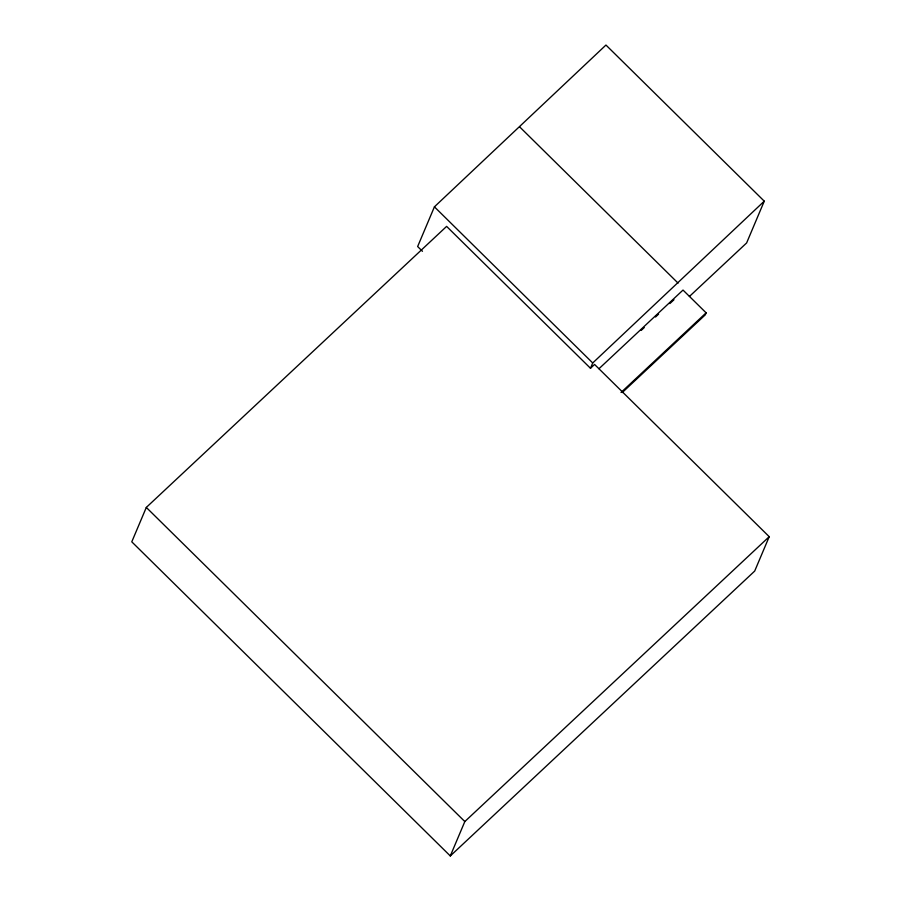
<?xml version="1.0" encoding="UTF-8"?>
<svg xmlns="http://www.w3.org/2000/svg" width="901" height="901" viewBox="0 0 901 901"><rect width="100%" height="100%" fill="white"/><g stroke="black" fill="none" stroke-linecap="round" stroke-linejoin="round"><path stroke-width="1.35" d="M146.311 507.432L131.783 541.828L450.297 855.95L754.689 571.076L769.217 536.692L594.57 364.443L590.482 368.272L446.614 226.388L146.311 507.432L464.826 821.554L450.297 855.95M689.389 296.497L746.625 242.943L764.262 201.171L605.956 45.05L434.417 206.836L417.647 246.536L422.456 251.289M590.482 368.272L592.723 362.968L764.262 201.171M598.962 368.734L683.014 290.066L706.114 312.838L705.269 314.843L622.242 392.554M641.163 330.43L644.249 327.559M655.523 317.006L658.597 314.122M669.871 303.569L673.971 299.729M621.037 392.476L706.114 312.838M464.826 821.554L769.217 536.692M519.742 126.973L678.059 283.105M434.417 206.836L592.723 362.968"/></g></svg>
